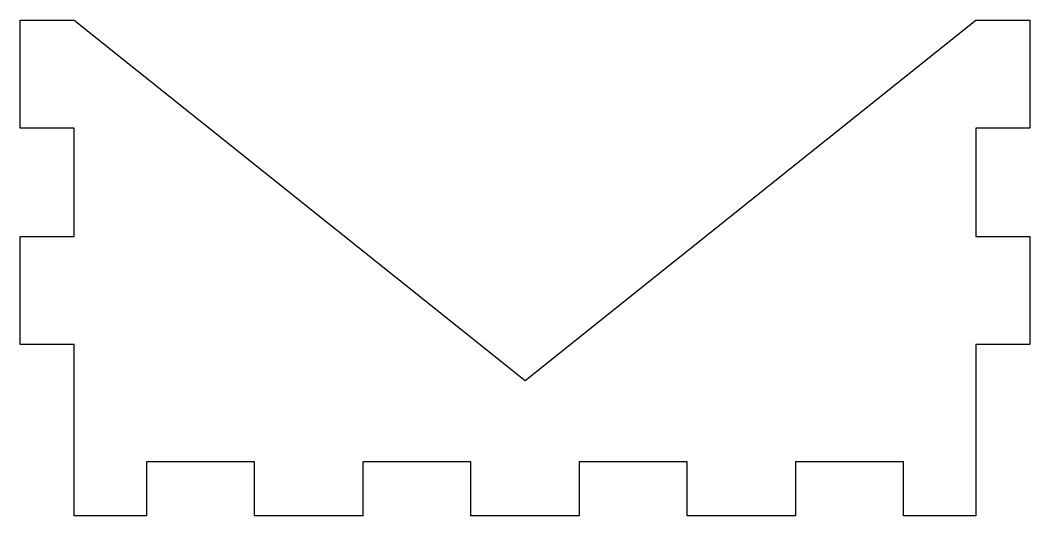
# Model space of a CAD drawing. Header units: millimetres. Extents: x -106 to 6, y 0 to 55.
import ezdxf

# ---------------------------------------------------------------- set-up
doc = ezdxf.new("R2010")
doc.units = ezdxf.units.MM
doc.layers.get('0').update_dxf_attribs({"linetype": 'CONTINUOUS'})

msp = doc.modelspace()

# ---------------------------------------------------------------- linework, layer by layer
msp.add_lwpolyline([(-50, 15), (0, 55), (6, 55), (6, 43), (0, 43), (0, 31), (6, 31), (6, 19), (0, 19), (0, 0), (-8, 0), (-8, 6), (-20, 6), (-20, 0), (-32, 0), (-32, 6), (-44, 6), (-44, 0), (-56, 0), (-56, 6), (-68, 6), (-68, 0), (-80, 0), (-80, 6), (-92, 6), (-92, 0), (-100, 0), (-100, 19), (-106, 19), (-106, 31), (-100, 31), (-100, 43), (-106, 43), (-106, 55), (-100, 55)], close=True)

doc.saveas('drawing.dxf')
